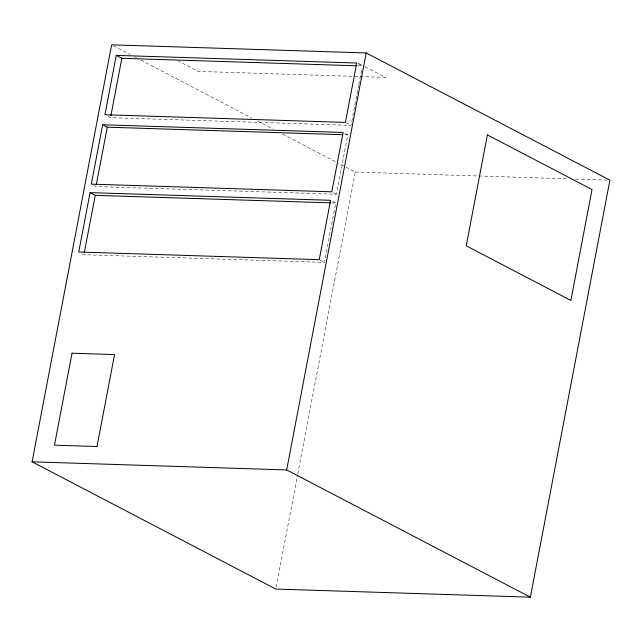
<?xml version="1.0" encoding="UTF-8"?>
<svg xmlns="http://www.w3.org/2000/svg" width="642" height="642" viewBox="0 0 642 642"><rect width="100%" height="100%" fill="white"/><g stroke="black" fill="none" stroke-linecap="round" stroke-linejoin="round"><path stroke-width="0.48" stroke-dasharray="3.21 2.41" d="M93.636 185.353L95.955 186.565L336.448 194.229L347.779 134.852L343.911 132.838M82.192 253.815L83.917 254.713L324.411 262.377L335.742 203L331.433 200.753M108.121 116.419L110.52 117.671L351.013 125.342L358.629 85.434M358.814 84.455L361.968 67.908M276.156 587.085L297.543 474.976M297.736 473.989L355.331 172.056L338.495 163.269M357.329 65.805L362.337 65.966L357.538 63.454M344.77 134.756L347.779 134.852M355.331 172.056L567.809 178.837M575.826 179.094L606.891 180.081M331.729 202.88L335.742 203M358.059 63.101L364.231 66.327M365.113 66.784L385.401 77.377L198.234 71.406L177.946 60.813M346.207 122.831L351.013 125.342M113.417 45.751L130.254 54.546M134.684 56.857L136.457 57.78M140.887 60.091L251.656 117.927M257.859 121.169L272.922 129.034M282.665 134.122L337.604 162.803M333.358 192.616L336.448 194.229M320.101 260.13L324.411 262.377"/><path stroke-width="0.96" d="M32.1 461.823L111.644 44.828L366.221 52.941L609.9 180.177L530.356 597.172L275.779 589.059L32.1 461.823L286.669 469.944L530.356 597.172M102.648 124.765L91.316 184.142L331.81 191.814L343.141 132.437L102.648 124.765L107.278 127.188L342.764 134.7M90.073 192.632L78.749 252.009L319.243 259.681L330.566 200.304L90.073 192.632L95.249 195.337L330.726 202.848M116.242 55.373L104.919 114.741L345.412 122.413L356.735 63.036L116.242 55.373L121.844 58.294L356.326 65.773M96.324 184.615L107.278 127.188M84.287 252.763L95.249 195.337M110.889 115.72L121.844 58.294M286.669 469.944L366.221 52.941M72.024 353.204L54.482 445.171L97.006 446.527L114.549 354.561L72.024 353.204M487.382 134.9L466.228 245.798L570.866 300.44L592.028 189.534L487.382 134.9"/></g></svg>
